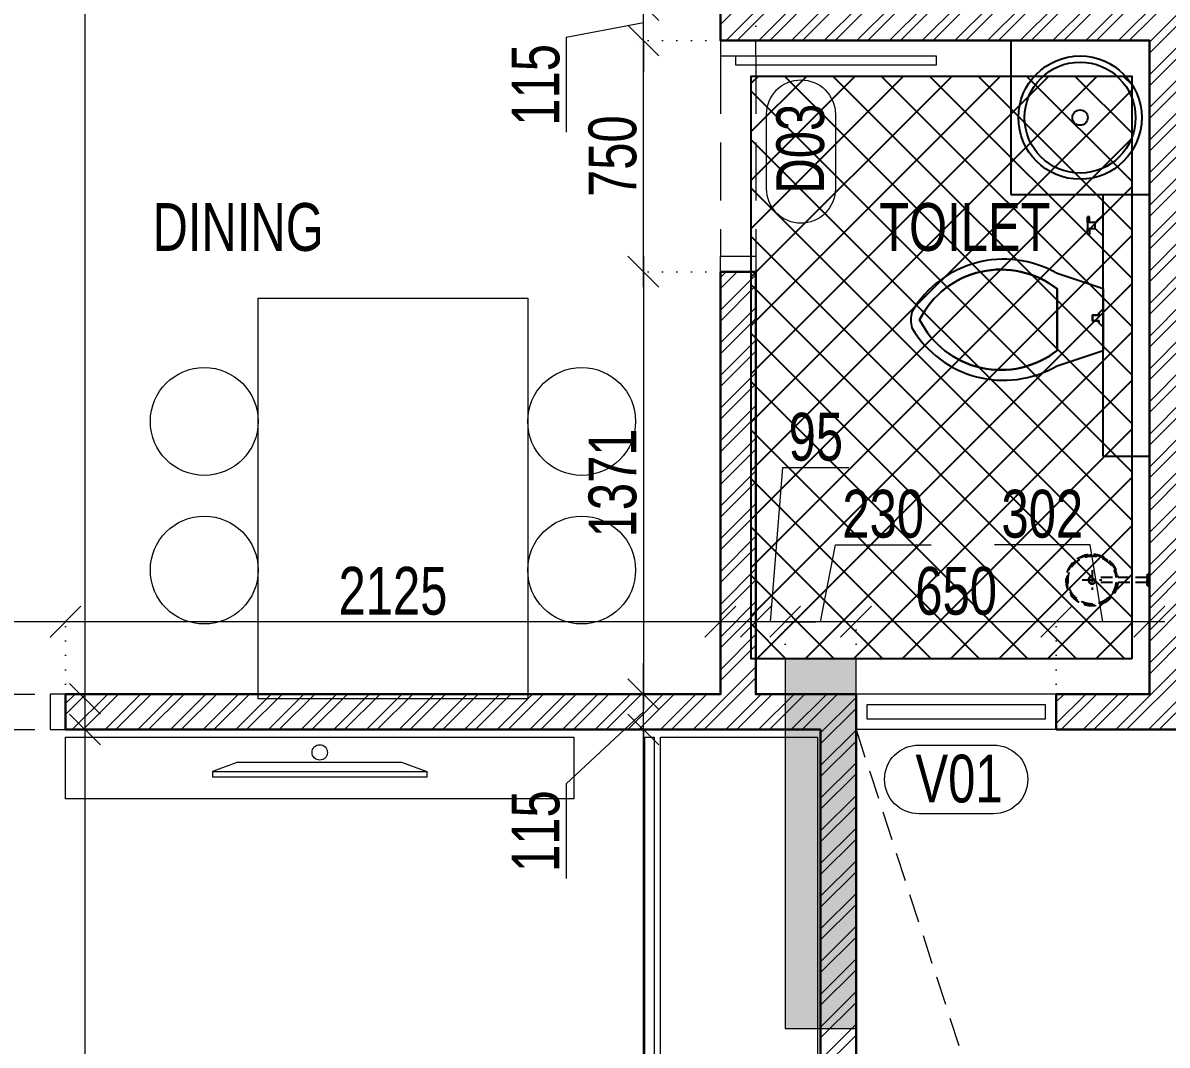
# Model space of a CAD drawing. Header units: inches. Extents: x 785882 to 928568, y 496782 to 576896.
# Drawn here: x 869935 to 873649, y 535853 to 539170 of the extents above; entities that cross this region are included whole.
import ezdxf
from ezdxf.enums import TextEntityAlignment as Align

# ---------------------------------------------------------------- set-up
doc = ezdxf.new("R2010")
doc.units = ezdxf.units.IN
doc.header["$LTSCALE"] = 750
doc.header["$MEASUREMENT"] = 0
for name, pattern in [('DOT', [0.25, 0, -0.25]), ('HIDDEN', [0.375, 0.25, -0.125]), ('HIDDEN2', [0.1875, 0.125, -0.0625])]:
    doc.linetypes.add(name, pattern=pattern)
for name, color, linetype, lineweight in [('COLUMN', 5, 'Continuous', 13), ('DIMENSION WORKING-MSA', 222, 'Continuous', 13), ('DOOR NO-MSA', 4, 'Continuous', 9), ('DOOR-MSA', 50, 'Continuous', 13), ('DOTTED LINE-MSA', 3, 'HIDDEN2', 13), ('FURNITURE-MSA', 251, 'Continuous', 5), ('TEXT ROOM NAME-MSA', 210, 'Continuous', 13), ('WALL HATCH-MSA', 251, 'Continuous', 9), ('WALL-MSA', 32, 'Continuous', 30), ('WINDOE NO-MAS', 4, 'Continuous', 9), ('WINDOW-MSA', 50, 'Continuous', 13)]:
    doc.layers.add(name, color=color, linetype=linetype, lineweight=lineweight)
for name, color, linetype in [('HATCH-SUNK 300MM-MSA', 47, 'Continuous'), ('P.FIXTURE', 7, 'Continuous'), ('R.C.C HATCH-MSA', 250, 'Continuous')]:
    doc.layers.add(name, color=color, linetype=linetype)
doc.styles.add('AR', font='swisscl.ttf')
doc.styles.add('Arial-Reg+0.8Sc', font='swisscl.ttf')
doc.styles.add('MtXpl_Swis721_LtCn_B', font='swisscl.ttf')
doc.dimstyles.new('WORKING DIM', dxfattribs={"dimtxt": 155, "dimasz": 100, "dimexe": 50, "dimexo": 0, "dimgap": 20, "dimtad": 1, "dimdec": 0, "dimzin": 0, "dimdsep": 46, "dimtxsty": 'AR', "dimblk": 'OBLIQUE', "dimcen": 0.09, "dimdle": 50, "dimclrd": 256, "dimclre": 250, "dimclrt": 256, "dimadec": 0, "dimazin": 0, "dimtfac": 1, "dimtdec": 0, "dimtofl": 0, "dimtmove": 1, "dimatfit": 0, "dimfxl": 1, "dimtolj": 1, "dimtzin": 0, "dimlwd": -1, "dimlwe": -1, "dimarcsym": 0})

# ---------------------------------------------------------------- blocks, each defined once
blk = doc.blocks.new('t4tgg34')
for points in [[(375405.3, -62759.1), (375390.8, -62744.6), (375390.8, -62738.4), (375370.8, -62738.4), (375370.8, -62719.7), (375390.8, -62719.7), (375390.8, -62713.4), (375405.3, -62699), (375405.3, -62635.1), (375255.5, -62585.2, 0.412342), (374784.6, -62708.9, 0.132891), (374784.6, -62761, 0.412336), (375255.5, -62884.7), (375405.3, -62834.8)], [(375255.5, -62834.8, -0.475238), (374809.5, -62734.9, -0.475243), (375255.5, -62635.1)]]:
    blk.add_lwpolyline(points, format="xyb", close=True)
blk.add_lwpolyline([(375255.5, -62834.8), (375255.5, -62635.1, 0.475243), (374809.5, -62734.9, 0.475238), (375255.5, -62834.8, 0.489246)], format="xyb")
blk.add_lwpolyline([(375405.3, -62635.1), (375405.3, -62699), (375390.8, -62713.4), (375390.8, -62719.7), (375370.8, -62719.7), (375370.8, -62738.4), (375390.8, -62738.4), (375390.8, -62744.6), (375405.3, -62759.1), (375405.3, -62699), (375405.3, -62834.8)])
blk = doc.blocks.new('9')
at = {"linetype": 'Continuous'}
for p, q in [((709869.5, -390414.7), (709869.5, -390433.8)), ((709875.9, -390433.8), (709869.5, -390433.8)), ((709875.9, -390414.7), (709875.9, -390433.8))]:
    blk.add_line(p, q, dxfattribs=at)
for points in [[(709875.9, -390395.7), (709875.9, -390376.6), (709869.5, -390376.6), (709869.5, -390395.7)], [(709894.9, -390395.7), (709920.3, -390370.3), (709920.3, -390440.1), (709894.9, -390414.7)]]:
    blk.add_lwpolyline(points, dxfattribs=at)
blk.add_lwpolyline([(709894.9, -390414.7), (709869.5, -390414.7), (709869.5, -390395.7), (709894.9, -390395.7)], close=True, dxfattribs=at)
blk = doc.blocks.new('SHOWE')
at = {"linetype": 'HIDDEN', "ltscale": 0.2}
for p, q in [((3964261.3, -1171717.9), (3964261.3, -1171674.7)), ((3964261.3, -1171674.7), (3964263.3, -1171674.7)), ((3964264.2, -1171676.3), (3964264.2, -1171716.3)), ((3964268.7, -1171680.5), (3964268.7, -1171696.3)), ((3964268.7, -1171688.6), (3964437.5, -1171688.6)), ((3964447.4, -1171664.5), (3964447.4, -1171728.1)), ((3964261.3, -1171717.9), (3964263.3, -1171717.9)), ((3964268.7, -1171712), (3964268.7, -1171696.3)), ((3964268.7, -1171704), (3964437.5, -1171704)), ((3964479.2, -1171696.3), (3964415.6, -1171696.3))]:
    blk.add_line(p, q, dxfattribs=at)
for radius in [12.5, 10.6]:
    blk.add_circle((3964447.4, -1171696.3), radius, dxfattribs=at)
for centre, radius, start, end in [((3964447.4, -1171696.3), 84.1, 185.2383, 174.7617), ((3964447.4, -1171696.3), 81.4, 185.4105, 174.5895), ((3964447.4, -1171696.3), 78, 185.6496, 174.3504), ((3964262.4, -1171676.3), 1.76, 358.0282, 62.0821), ((3964259.8, -1171685.3), 10.1, 28.3436, 64.2104), ((3964262.4, -1171716.3), 1.76, 297.9179, 1.9718), ((3964259.8, -1171707.2), 10.1, 295.7896, 331.6564)]:
    blk.add_arc(centre, radius, start, end, dxfattribs=at)
blk = doc.blocks.new('BLOCK-G & H TYPICAL COLOUMN')
at = {"layer": 'R.C.C HATCH-MSA'}
h = blk.add_hatch(color=256, dxfattribs=at)
h.dxf.hatch_style = 1
h.paths.add_polyline_path([(172697.62, -104207.75), (172688.57, -104207.75), (172688.57, -104255), (172697.62, -104255)])
h.paths.add_polyline_path([(172327.12, -104207.75), (172336.18, -104207.75), (172336.18, -104255), (172327.12, -104255)])
h.paths.add_polyline_path([(172819.88, -104207.75), (172819.88, -104216.81), (172867.12, -104216.81), (172867.12, -104207.75)])
h.paths.add_polyline_path([(172204.87, -104207.75), (172204.87, -104216.81), (172157.62, -104216.81), (172157.62, -104207.75)])
h.paths.add_polyline_path([(172561.18, -104240.06), (172552.12, -104240.06), (172552.12, -104287.31), (172561.18, -104287.31)])
h.paths.add_polyline_path([(172463.57, -104240.06), (172472.62, -104240.06), (172472.62, -104287.31), (172463.57, -104287.31)])
h.paths.add_polyline_path([(172177.87, -104422.2), (172177.87, -104431.25), (172130.62, -104431.25), (172130.62, -104422.2)])
h.paths.add_polyline_path([(172894.12, -104422.2), (172894.12, -104431.25), (172846.88, -104431.25), (172846.88, -104422.2)])
h.paths.add_polyline_path([(172336.12, -104486.75), (172336.12, -104495.81), (172288.87, -104495.81), (172288.87, -104486.75)])
h.paths.add_polyline_path([(172202.62, -104543.75), (172202.62, -104552.81), (172155.37, -104552.81), (172155.37, -104543.75)])
h.paths.add_polyline_path([(172822.13, -104543.75), (172822.13, -104552.81), (172869.37, -104552.81), (172869.37, -104543.75)])
h.paths.add_polyline_path([(172516.9, -104495.81), (172507.85, -104495.81), (172507.85, -104448.56), (172516.9, -104448.56)])
h.paths.add_polyline_path([(172697.62, -104104.25), (172688.57, -104104.25), (172688.57, -104057.01), (172697.62, -104057.01)])
h.paths.add_polyline_path([(172327.12, -104104.25), (172336.18, -104104.25), (172336.18, -104057.01), (172327.12, -104057.01)])
h.paths.add_polyline_path([(172819.88, -104104.25), (172819.88, -104095.2), (172867.12, -104095.2), (172867.12, -104104.25)])
h.paths.add_polyline_path([(172204.87, -104104.25), (172204.87, -104095.2), (172157.62, -104095.2), (172157.62, -104104.25)])
h.paths.add_polyline_path([(172561.18, -104071.94), (172552.12, -104071.94), (172552.12, -104024.7), (172561.18, -104024.7)])
h.paths.add_polyline_path([(172463.57, -104071.94), (172472.62, -104071.94), (172472.62, -104024.7), (172463.57, -104024.7)])
h.paths.add_polyline_path([(172177.87, -103889.81), (172177.87, -103880.75), (172130.62, -103880.75), (172130.62, -103889.81)])
h.paths.add_polyline_path([(172894.12, -103889.81), (172894.12, -103880.75), (172846.88, -103880.75), (172846.88, -103889.81)])
h.paths.add_polyline_path([(172336.12, -103825.25), (172336.12, -103816.2), (172288.87, -103816.2), (172288.87, -103825.25)])
h.paths.add_polyline_path([(172202.62, -103768.25), (172202.62, -103759.2), (172155.37, -103759.2), (172155.37, -103768.25)])
h.paths.add_polyline_path([(172822.13, -103768.25), (172822.13, -103759.2), (172869.37, -103759.2), (172869.37, -103768.25)])
h.paths.add_polyline_path([(172516.9, -103816.2), (172507.85, -103816.2), (172507.85, -103863.44), (172516.9, -103863.44)])
h.paths.add_polyline_path([(172548.37, -103699.31), (172548.37, -103690.25), (172595.62, -103690.25), (172595.62, -103699.31)])
h.paths.add_polyline_path([(172476.37, -103699.31), (172476.37, -103690.25), (172429.13, -103690.25), (172429.13, -103699.31)])
h.paths.add_polyline_path([(172726.82, -103612.31), (172726.82, -103603.25), (172774.06, -103603.25), (172774.06, -103612.31)])
h.paths.add_polyline_path([(172297.93, -103612.31), (172297.93, -103603.25), (172250.69, -103603.25), (172250.69, -103612.31)])
h.paths.add_polyline_path([(172920.37, -103523.81), (172920.37, -103514.75), (172857.56, -103514.75), (172857.56, -103523.81)])
h.paths.add_polyline_path([(172104.37, -103523.81), (172104.37, -103514.75), (172167.19, -103514.75), (172167.19, -103523.81)])
h.paths.add_polyline_path([(172476.37, -103492.94), (172467.32, -103492.94), (172467.32, -103445.7), (172476.37, -103445.7)])
h.paths.add_polyline_path([(172548.37, -103492.94), (172557.43, -103492.94), (172557.43, -103445.7), (172548.37, -103445.7)])
h.paths.add_polyline_path([(172663.43, -103454.75), (172759.5, -103454.75), (172759.5, -103349.7), (172663.43, -103349.7), (172663.43, -103358.75), (172750.44, -103358.75), (172750.44, -103445.7), (172663.43, -103445.7)])
h.paths.add_polyline_path([(172361.32, -103454.75), (172265.25, -103454.75), (172265.25, -103349.7), (172361.32, -103349.7), (172361.32, -103358.75), (172274.31, -103358.75), (172274.31, -103445.7), (172361.32, -103445.7)])
h.paths.add_polyline_path([(172428.37, -103358.75), (172419.32, -103358.75), (172419.32, -103311.51), (172428.37, -103311.51)])
h.paths.add_polyline_path([(172428.37, -103132.74), (172419.32, -103132.74), (172419.32, -103179.99), (172428.37, -103179.99)])
h.paths.add_polyline_path([(172151.62, -103286.75), (172151.62, -103277.7), (172104.37, -103277.7), (172104.37, -103286.75)])
h.paths.add_polyline_path([(172245.43, -103162.74), (172245.43, -103153.68), (172198.19, -103153.68), (172198.19, -103162.74)])
h.paths.add_polyline_path([(172428.37, -103021.25), (172419.32, -103021.25), (172419.32, -103068.5), (172428.37, -103068.5)])
h.paths.add_polyline_path([(172245.43, -102997.25), (172236.37, -102997.25), (172236.37, -103044.5), (172245.43, -103044.5)])
h.paths.add_polyline_path([(172104.37, -102997.25), (172104.37, -103006.31), (172151.62, -103006.31), (172151.62, -102997.25)])
h.paths.add_polyline_path([(172596.37, -103358.75), (172605.43, -103358.75), (172605.43, -103311.51), (172596.37, -103311.51)])
h.paths.add_polyline_path([(172596.37, -103132.74), (172605.43, -103132.74), (172605.43, -103179.99), (172596.37, -103179.99)])
h.paths.add_polyline_path([(172873.13, -103286.75), (172873.13, -103277.7), (172920.37, -103277.7), (172920.37, -103286.75)])
h.paths.add_polyline_path([(172779.32, -103162.74), (172779.32, -103153.68), (172826.56, -103153.68), (172826.56, -103162.74)])
h.paths.add_polyline_path([(172596.37, -103021.25), (172605.43, -103021.25), (172605.43, -103068.5), (172596.37, -103068.5)])
h.paths.add_polyline_path([(172779.32, -102997.25), (172788.37, -102997.25), (172788.37, -103044.5), (172779.32, -103044.5)])
h.paths.add_polyline_path([(172920.37, -102997.25), (172920.37, -103006.31), (172873.13, -103006.31), (172873.13, -102997.25)])
h.paths.add_polyline_path([(172548.37, -104612.7), (172548.37, -104621.75), (172595.62, -104621.75), (172595.62, -104612.7)])
h.paths.add_polyline_path([(172476.37, -104612.7), (172476.37, -104621.75), (172429.13, -104621.75), (172429.13, -104612.7)])
h.paths.add_polyline_path([(172297.93, -104699.7), (172297.93, -104708.75), (172250.69, -104708.75), (172250.69, -104699.7)])
h.paths.add_polyline_path([(172104.37, -104788.2), (172104.37, -104797.25), (172167.19, -104797.25), (172167.19, -104788.2)])
h.paths.add_polyline_path([(172726.82, -104699.7), (172726.82, -104708.75), (172774.06, -104708.75), (172774.06, -104699.7)])
h.paths.add_polyline_path([(172920.37, -104788.2), (172920.37, -104797.25), (172857.56, -104797.25), (172857.56, -104788.2)])
h.paths.add_polyline_path([(172476.37, -104819.06), (172467.32, -104819.06), (172467.32, -104866.31), (172476.37, -104866.31)])
h.paths.add_polyline_path([(172548.37, -104819.06), (172557.43, -104819.06), (172557.43, -104866.31), (172548.37, -104866.31)])
h.paths.add_polyline_path([(172663.43, -104857.25), (172759.5, -104857.25), (172759.5, -104962.31), (172663.43, -104962.31), (172663.43, -104953.25), (172750.44, -104953.25), (172750.44, -104866.31), (172663.43, -104866.31)])
h.paths.add_polyline_path([(172361.32, -104857.25), (172265.25, -104857.25), (172265.25, -104962.31), (172361.32, -104962.31), (172361.32, -104953.25), (172274.31, -104953.25), (172274.31, -104866.31), (172361.32, -104866.31)])
h.paths.add_polyline_path([(172428.37, -104953.25), (172419.32, -104953.25), (172419.32, -105000.5), (172428.37, -105000.5)])
h.paths.add_polyline_path([(172428.37, -105178.31), (172419.32, -105178.31), (172419.32, -105131.06), (172428.37, -105131.06)])
h.paths.add_polyline_path([(172151.62, -105025.25), (172151.62, -105034.31), (172104.37, -105034.31), (172104.37, -105025.25)])
h.paths.add_polyline_path([(172245.43, -105072.5), (172236.37, -105072.5), (172236.37, -105025.25), (172245.43, -105025.25)])
h.paths.add_polyline_path([(172428.37, -105290.75), (172419.32, -105290.75), (172419.32, -105243.51), (172428.37, -105243.51)])
h.paths.add_polyline_path([(172245.43, -105314.75), (172236.37, -105314.75), (172236.37, -105267.51), (172245.43, -105267.51)])
h.paths.add_polyline_path([(172104.37, -105277.35), (172113.43, -105277.35), (172113.43, -105314.75), (172104.37, -105314.75)])
h.paths.add_polyline_path([(172596.37, -104953.25), (172605.43, -104953.25), (172605.43, -105000.5), (172596.37, -105000.5)])
h.paths.add_polyline_path([(172596.37, -105178.31), (172605.43, -105178.31), (172605.43, -105131.06), (172596.37, -105131.06)])
h.paths.add_polyline_path([(172873.13, -105025.25), (172873.13, -105034.31), (172920.37, -105034.31), (172920.37, -105025.25)])
h.paths.add_polyline_path([(172788.37, -105025.25), (172779.32, -105025.25), (172779.32, -105072.5), (172788.37, -105072.5)])
h.paths.add_polyline_path([(172596.37, -105290.75), (172605.43, -105290.75), (172605.43, -105243.51), (172596.37, -105243.51)])
h.paths.add_polyline_path([(172779.32, -105314.75), (172788.37, -105314.75), (172788.37, -105267.51), (172779.32, -105267.51)])
h.paths.add_polyline_path([(172911.32, -105314.75), (172920.37, -105314.75), (172920.37, -105277.35), (172911.32, -105277.35)])
h.paths.add_polyline_path([(172688.63, -104486.75), (172688.63, -104495.81), (172735.87, -104495.81), (172735.87, -104486.75)])
h.paths.add_polyline_path([(172688.63, -103825.25), (172688.63, -103816.2), (172735.87, -103816.2), (172735.87, -103825.25)])
at = {"layer": 'COLUMN'}
blk.add_lwpolyline([(172463.57, -104071.94), (172472.62, -104071.94), (172472.62, -104024.7), (172463.57, -104024.7)], close=True, dxfattribs=at)
blk = doc.blocks.new('A$C59c041b7')
at = {"layer": 'HATCH-SUNK 300MM-MSA', "transparency": 33554559}
h = blk.add_hatch(dxfattribs=at)
h.set_pattern_fill('ANSI37', color=256, scale=35)
h.set_pattern_definition([(45, (0, 0), (-78.57724, 78.57724), []), (135, (0, 0), (-78.57724, -78.57724), [])])
h.paths.add_polyline_path([(10248.2, -26097.1), (9013.2, -26097.1), (9013.2, -24206.2), (10248.2, -24206.2)])
at = {"layer": 'HATCH-SUNK 300MM-MSA'}
blk.add_lwpolyline([(10248.2, -26097.1), (9013.2, -26097.1), (9013.2, -24206.2), (10248.2, -24206.2)], close=True, dxfattribs=at)
blk = doc.blocks.new('G$C7997B730')
at = {"layer": 'FURNITURE-MSA'}
for p, q in [((36, 1324.9, 0), (0, 1324.9, 0)), ((0, 1324.9, 0), (0, 0, 0)), ((36, 1324.9, 0), (0, 1324.9, 0)), ((92.7, 1168.8, 0), (36, 1324.9, 0)), ((36, 0, 0), (36, 1324.9, 0)), ((92.7, 1168.8, 0), (36, 1324.9, 0)), ((92.7, 156.1, 0), (92.7, 1168.8, 0)), ((92.7, 156.1, 0), (36, 0, 0)), ((36, 0, 0), (0, 0, 0))]:
    blk.add_line(p, q, dxfattribs=at)
blk = doc.blocks.new('A$Caebde61c')
at = {"layer": 'FURNITURE-MSA'}
for points in [[(8288, -24927.1), (8288, -26227.1), (7413, -26227.1), (7413, -24927.1)], [(6787.8, -26552.1), (6787.8, -26352.1), (8437.8, -26352.1), (8437.8, -26552.1)], [(8698.5, -26352.1), (8698.5, -29357.3), (8668.5, -29357.3), (8668.5, -26352.1)], [(9228.5, -26352.1), (9228.5, -29357.3), (8718.5, -29357.3), (8718.5, -26352.1)]]:
    blk.add_lwpolyline(points, close=True, dxfattribs=at)
for centre, radius in [((7238, -25327.1), 175), ((8463, -25327.1), 175), ((7238, -25809.5), 175), ((8463, -25809.5), 175), ((7612.8, -26401.2, 0), 25)]:
    blk.add_circle(centre, radius, dxfattribs=at)
at = {"layer": 'FURNITURE-MSA', "xscale": -0.5248800000000011, "yscale": 0.5248800000000011, "zscale": 0.524880000000001, "rotation": 270}
blk.add_blockref('G$C7997B730', (7265.1, -26481.8, 0), dxfattribs=at)
blk = doc.blocks.new('Win-Tag-03')
blk.add_lwpolyline([(-130, 120), (130, 120, -0.414214), (250, 0), (250, 0, -0.414214), (130, -120), (-130, -120, -0.414214), (-250, 0), (-250, 0, -0.414214)], format="xyb", close=True)
blk = doc.blocks.new('A$C16cd5f5f')
at = {"layer": 'WINDOW-MSA', "ltscale": 5000}
for points in [[(50, 50), (50, 850), (80, 850), (80, 50)], [(0, 0), (50, 0), (50, 115), (0, 115)], [(900, 0), (850, 0), (850, 115), (900, 115)]]:
    blk.add_lwpolyline(points, close=True, dxfattribs=at)
at = {"layer": 'WINDOW-MSA', "linetype": 'HIDDEN'}
for points in [[(50, 115), (850, 115)], [(50, 0), (850, 0)]]:
    blk.add_lwpolyline(points, dxfattribs=at)
blk = doc.blocks.new('A$Ca69f7aba')
at = {"layer": 'WINDOW-MSA', "ltscale": 5000}
for points in [[(-750, 0), (-700, 0), (-700, -115), (-750, -115)], [(0, 0), (-50, 0), (-50, -115), (0, -115)], [(-50, -50), (-50, -700), (-80, -700), (-80, -50)]]:
    blk.add_lwpolyline(points, close=True, dxfattribs=at)
at = {"layer": 'WINDOW-MSA', "linetype": 'HIDDEN'}
blk.add_lwpolyline([(-50, 0), (-700, 0)], dxfattribs=at)
at = {"layer": 'WINDOW-MSA', "linetype": 'HIDDEN', "elevation": 0}
blk.add_lwpolyline([(-50, -115), (-700, -115)], dxfattribs=at)
blk = doc.blocks.new('_Oblique')
at = {"color": 0, "linetype": 'ByBlock', "lineweight": -2}
blk.add_line((-0.5, -0.5), (0.5, 0.5), dxfattribs=at)
blk = doc.blocks.new('*D2000')
at = {"layer": 'Defpoints', "color": 0, "ltscale": 0.25, "transparency": 16777216}
for p in [(872314.1, 539477.8), (873591.6, 539227.8), (872314.1, 539112.8, 0)]:
    blk.add_point(p, dxfattribs=at)
at = {"layer": 'DIMENSION WORKING-MSA', "color": 250, "linetype": 'DOT', "ltscale": 0.25, "transparency": 16777216}
for p, q in [((872314.1, 539112.8), (872314.1, 539527.8)), ((873591.6, 539227.8), (873591.6, 539527.8))]:
    blk.add_line(p, q, dxfattribs=at)
at = {"layer": 'DIMENSION WORKING-MSA', "ltscale": 0.25, "transparency": 16777216}
blk.add_line((873641.6, 539477.8), (872264.1, 539477.8), dxfattribs=at)
at = {"layer": 'DIMENSION WORKING-MSA', "ltscale": 0.25, "transparency": 16777216, "xscale": 100, "yscale": 100, "zscale": 100, "rotation": 180}
blk.add_blockref('_Oblique', (872314.1, 539477.8), dxfattribs=at)
at = {"layer": 'DIMENSION WORKING-MSA', "ltscale": 0.25, "transparency": 16777216, "xscale": 100, "yscale": 100, "zscale": 100}
blk.add_blockref('_Oblique', (873591.6, 539477.8), dxfattribs=at)
at = {"layer": 'DIMENSION WORKING-MSA', "ltscale": 0.25, "transparency": 16777216, "insert": (872952.8, 539577.1), "char_height": 155, "attachment_point": 5, "style": 'AR'}
blk.add_mtext('\\A1;1278', dxfattribs=at)
blk = doc.blocks.new('*D1979')
at = {"layer": 'Defpoints', "color": 0, "ltscale": 0.25, "transparency": 16777216}
for p in [(869173.7, 537226.9), (869173.7, 536976.9), (870073.7, 536976.9)]:
    blk.add_point(p, dxfattribs=at)
at = {"layer": 'DIMENSION WORKING-MSA', "color": 250, "linetype": 'DOT', "ltscale": 0.25, "transparency": 16777216}
for p, q in [((869173.7, 536976.9), (869173.7, 537276.9)), ((870073.7, 536976.9), (870073.7, 537276.9))]:
    blk.add_line(p, q, dxfattribs=at)
at = {"layer": 'DIMENSION WORKING-MSA', "ltscale": 0.25, "transparency": 16777216}
blk.add_line((870123.7, 537226.9), (869123.7, 537226.9), dxfattribs=at)
at = {"layer": 'DIMENSION WORKING-MSA', "ltscale": 0.25, "transparency": 16777216, "xscale": 100, "yscale": 100, "zscale": 100, "rotation": 180}
blk.add_blockref('_Oblique', (869173.7, 537226.9), dxfattribs=at)
at = {"layer": 'DIMENSION WORKING-MSA', "ltscale": 0.25, "transparency": 16777216, "xscale": 100, "yscale": 100, "zscale": 100}
blk.add_blockref('_Oblique', (870073.7, 537226.9), dxfattribs=at)
at = {"layer": 'DIMENSION WORKING-MSA', "ltscale": 0.25, "transparency": 16777216, "insert": (869623.7, 537326.2), "char_height": 155, "attachment_point": 5, "style": 'AR'}
blk.add_mtext('\\A1;900', dxfattribs=at)
blk = doc.blocks.new('*D1980')
at = {"layer": 'Defpoints', "color": 0, "ltscale": 0.25, "transparency": 16777216}
for p in [(870073.7, 537226.9), (872199.1, 537226.9), (870073.7, 536976.9)]:
    blk.add_point(p, dxfattribs=at)
at = {"layer": 'DIMENSION WORKING-MSA', "color": 250, "linetype": 'DOT', "ltscale": 0.25, "transparency": 16777216}
for p, q in [((870073.7, 536976.9), (870073.7, 537276.9)), ((872199.1, 537226.9), (872199.1, 537276.9))]:
    blk.add_line(p, q, dxfattribs=at)
at = {"layer": 'DIMENSION WORKING-MSA', "ltscale": 0.25, "transparency": 16777216}
blk.add_line((872249.1, 537226.9), (870023.7, 537226.9), dxfattribs=at)
at = {"layer": 'DIMENSION WORKING-MSA', "ltscale": 0.25, "transparency": 16777216, "xscale": 100, "yscale": 100, "zscale": 100, "rotation": 180}
blk.add_blockref('_Oblique', (870073.7, 537226.9), dxfattribs=at)
at = {"layer": 'DIMENSION WORKING-MSA', "ltscale": 0.25, "transparency": 16777216, "xscale": 100, "yscale": 100, "zscale": 100}
blk.add_blockref('_Oblique', (872199.1, 537226.9), dxfattribs=at)
at = {"layer": 'DIMENSION WORKING-MSA', "ltscale": 0.25, "transparency": 16777216, "insert": (871136.4, 537326.2), "char_height": 155, "attachment_point": 5, "style": 'AR'}
blk.add_mtext('\\A1;2125', dxfattribs=at)
blk = doc.blocks.new('*D1981')
at = {"layer": 'Defpoints', "color": 0, "ltscale": 0.25, "transparency": 16777216}
for p in [(873289.4, 537226.9), (873591.6, 536991.9), (873289.4, 536976.9)]:
    blk.add_point(p, dxfattribs=at)
at = {"layer": 'DIMENSION WORKING-MSA', "ltscale": 0.25, "transparency": 16777216}
for p, q in [((873399.1, 537476.9), (873088.7, 537476.9)), ((873440.5, 537226.9), (873399.1, 537476.9)), ((873641.6, 537226.9), (873239.4, 537226.9))]:
    blk.add_line(p, q, dxfattribs=at)
at = {"layer": 'DIMENSION WORKING-MSA', "color": 250, "linetype": 'DOT', "ltscale": 0.25, "transparency": 16777216}
for p, q in [((873289.4, 536976.9), (873289.4, 537276.9)), ((873591.6, 536991.9), (873591.6, 537276.9))]:
    blk.add_line(p, q, dxfattribs=at)
at = {"layer": 'DIMENSION WORKING-MSA', "ltscale": 0.25, "transparency": 16777216, "xscale": 100, "yscale": 100, "zscale": 100, "rotation": 180}
blk.add_blockref('_Oblique', (873289.4, 537226.9), dxfattribs=at)
at = {"layer": 'DIMENSION WORKING-MSA', "ltscale": 0.25, "transparency": 16777216, "xscale": 100, "yscale": 100, "zscale": 100}
blk.add_blockref('_Oblique', (873591.6, 537226.9), dxfattribs=at)
at = {"layer": 'DIMENSION WORKING-MSA', "ltscale": 0.25, "transparency": 16777216, "insert": (873243.9, 537576.3), "char_height": 155, "attachment_point": 5, "style": 'AR'}
blk.add_mtext('\\A1;302', dxfattribs=at)
blk = doc.blocks.new('*D1982')
at = {"layer": 'Defpoints', "color": 0, "ltscale": 0.25, "transparency": 16777216}
for p in [(872639.4, 537226.9), (872639.4, 537106.9), (873289.4, 536976.9)]:
    blk.add_point(p, dxfattribs=at)
at = {"layer": 'DIMENSION WORKING-MSA', "color": 250, "linetype": 'DOT', "ltscale": 0.25, "transparency": 16777216}
for p, q in [((872639.4, 537106.9), (872639.4, 537276.9)), ((873289.4, 536976.9), (873289.4, 537276.9))]:
    blk.add_line(p, q, dxfattribs=at)
at = {"layer": 'DIMENSION WORKING-MSA', "ltscale": 0.25, "transparency": 16777216}
blk.add_line((873339.4, 537226.9), (872589.4, 537226.9), dxfattribs=at)
at = {"layer": 'DIMENSION WORKING-MSA', "ltscale": 0.25, "transparency": 16777216, "xscale": 100, "yscale": 100, "zscale": 100, "rotation": 180}
blk.add_blockref('_Oblique', (872639.4, 537226.9), dxfattribs=at)
at = {"layer": 'DIMENSION WORKING-MSA', "ltscale": 0.25, "transparency": 16777216, "xscale": 100, "yscale": 100, "zscale": 100}
blk.add_blockref('_Oblique', (873289.4, 537226.9), dxfattribs=at)
at = {"layer": 'DIMENSION WORKING-MSA', "ltscale": 0.25, "transparency": 16777216, "insert": (872964.4, 537326.2), "char_height": 155, "attachment_point": 5, "style": 'AR'}
blk.add_mtext('\\A1;650', dxfattribs=at)
blk = doc.blocks.new('*D1983')
at = {"layer": 'Defpoints', "color": 0, "ltscale": 0.25, "transparency": 16777216}
for p in [(872409.4, 537226.9), (872409.4, 537106.9), (872639.4, 537106.9)]:
    blk.add_point(p, dxfattribs=at)
at = {"layer": 'DIMENSION WORKING-MSA', "ltscale": 0.25, "transparency": 16777216}
for p, q in [((872524.4, 537226.9), (872572.3, 537476.9)), ((872572.3, 537476.9), (872883, 537476.9)), ((872689.4, 537226.9), (872359.4, 537226.9))]:
    blk.add_line(p, q, dxfattribs=at)
at = {"layer": 'DIMENSION WORKING-MSA', "color": 250, "linetype": 'DOT', "ltscale": 0.25, "transparency": 16777216}
for p, q in [((872409.4, 537106.9), (872409.4, 537276.9)), ((872639.4, 537106.9), (872639.4, 537276.9))]:
    blk.add_line(p, q, dxfattribs=at)
at = {"layer": 'DIMENSION WORKING-MSA', "ltscale": 0.25, "transparency": 16777216, "xscale": 100, "yscale": 100, "zscale": 100, "rotation": 180}
blk.add_blockref('_Oblique', (872409.4, 537226.9), dxfattribs=at)
at = {"layer": 'DIMENSION WORKING-MSA', "ltscale": 0.25, "transparency": 16777216, "xscale": 100, "yscale": 100, "zscale": 100}
blk.add_blockref('_Oblique', (872639.4, 537226.9), dxfattribs=at)
at = {"layer": 'DIMENSION WORKING-MSA', "ltscale": 0.25, "transparency": 16777216, "insert": (872727.6, 537576.3), "char_height": 155, "attachment_point": 5, "style": 'AR'}
blk.add_mtext('\\A1;230', dxfattribs=at)
blk = doc.blocks.new('*D1984')
at = {"layer": 'Defpoints', "color": 0, "ltscale": 0.25, "transparency": 16777216}
for p in [(872314.1, 537226.9), (872409.4, 537106.9), (872314.1, 536991.9)]:
    blk.add_point(p, dxfattribs=at)
at = {"layer": 'DIMENSION WORKING-MSA', "ltscale": 0.25, "transparency": 16777216}
for p, q in [((872361.8, 537226.9), (872402.1, 537726.9)), ((872402.1, 537726.9), (872616, 537726.9)), ((872314.1, 537226.9), (872214.1, 537226.9)), ((872409.4, 537226.9), (872314.1, 537226.9)), ((872409.4, 537226.9), (872509.4, 537226.9))]:
    blk.add_line(p, q, dxfattribs=at)
at = {"layer": 'DIMENSION WORKING-MSA', "color": 250, "linetype": 'DOT', "ltscale": 0.25, "transparency": 16777216}
for p, q in [((872314.1, 536991.9), (872314.1, 537276.9)), ((872409.4, 537106.9), (872409.4, 537276.9))]:
    blk.add_line(p, q, dxfattribs=at)
at = {"layer": 'DIMENSION WORKING-MSA', "ltscale": 0.25, "transparency": 16777216, "xscale": 100, "yscale": 100, "zscale": 100}
blk.add_blockref('_Oblique', (872314.1, 537226.9), dxfattribs=at)
at = {"layer": 'DIMENSION WORKING-MSA', "ltscale": 0.25, "transparency": 16777216, "xscale": 100, "yscale": 100, "zscale": 100, "rotation": 180}
blk.add_blockref('_Oblique', (872409.4, 537226.9), dxfattribs=at)
at = {"layer": 'DIMENSION WORKING-MSA', "ltscale": 0.25, "transparency": 16777216, "insert": (872509, 537826.2), "char_height": 155, "attachment_point": 5, "style": 'AR'}
blk.add_mtext('\\A1;95', dxfattribs=at)
blk = doc.blocks.new('*D1985')
at = {"layer": 'Defpoints', "color": 0, "ltscale": 0.25, "transparency": 16777216}
for p in [(872199.1, 539477.8), (872199.1, 539112.8), (872314.1, 539112.8, 0)]:
    blk.add_point(p, dxfattribs=at)
at = {"layer": 'DIMENSION WORKING-MSA', "ltscale": 0.25, "transparency": 16777216}
for p, q in [((872256.6, 539477.8), (872304.3, 539636.8)), ((872304.3, 539636.8), (872611.1, 539636.8)), ((872199.1, 539477.8), (872099.1, 539477.8)), ((872314.1, 539477.8), (872199.1, 539477.8)), ((872314.1, 539477.8), (872414.1, 539477.8))]:
    blk.add_line(p, q, dxfattribs=at)
at = {"layer": 'DIMENSION WORKING-MSA', "color": 250, "linetype": 'DOT', "ltscale": 0.25, "transparency": 16777216}
for p, q in [((872199.1, 539112.8), (872199.1, 539527.8)), ((872314.1, 539112.8), (872314.1, 539527.8))]:
    blk.add_line(p, q, dxfattribs=at)
at = {"layer": 'DIMENSION WORKING-MSA', "ltscale": 0.25, "transparency": 16777216, "xscale": 100, "yscale": 100, "zscale": 100}
blk.add_blockref('_Oblique', (872199.1, 539477.8), dxfattribs=at)
at = {"layer": 'DIMENSION WORKING-MSA', "ltscale": 0.25, "transparency": 16777216, "xscale": 100, "yscale": 100, "zscale": 100, "rotation": 180}
blk.add_blockref('_Oblique', (872314.1, 539477.8), dxfattribs=at)
at = {"layer": 'DIMENSION WORKING-MSA', "ltscale": 0.25, "transparency": 16777216, "insert": (872457.7, 539735.9), "char_height": 155, "attachment_point": 5, "style": 'AR'}
blk.add_mtext('\\A1;115', dxfattribs=at)
blk = doc.blocks.new('*D1935')
at = {"layer": 'Defpoints', "color": 0, "ltscale": 0.25, "transparency": 16777216}
for p in [(871949.1, 536876.9), (871949.1, 536876.9), (871949.1, 533829.2)]:
    blk.add_point(p, dxfattribs=at)
at = {"layer": 'DIMENSION WORKING-MSA', "ltscale": 0.25, "transparency": 16777216}
blk.add_line((871949.1, 533779.2), (871949.1, 536926.9), dxfattribs=at)
at = {"layer": 'DIMENSION WORKING-MSA', "color": 250, "linetype": 'DOT', "ltscale": 0.25, "transparency": 16777216}
for p, q in [((871949.1, 536876.9), (871999.1, 536876.9)), ((871949.1, 533829.2), (871999.1, 533829.2))]:
    blk.add_line(p, q, dxfattribs=at)
at = {"layer": 'DIMENSION WORKING-MSA', "ltscale": 0.25, "transparency": 16777216, "xscale": 100, "yscale": 100, "zscale": 100}
for p, rotation in [((871949.1, 536876.9), 90), ((871949.1, 533829.2), 270)]:
    blk.add_blockref('_Oblique', p, dxfattribs=dict(at, rotation=rotation))
at = {"layer": 'DIMENSION WORKING-MSA', "ltscale": 0.25, "transparency": 16777216, "insert": (871849.6, 535353), "char_height": 155, "attachment_point": 5, "rotation": 90, "style": 'AR'}
blk.add_mtext('\\A1;3048', dxfattribs=at)
blk = doc.blocks.new('*D1936')
at = {"layer": 'Defpoints', "color": 0, "ltscale": 0.25, "transparency": 16777216}
for p in [(871949.1, 536991.9), (871949.1, 536991.9), (871949.1, 536876.9)]:
    blk.add_point(p, dxfattribs=at)
at = {"layer": 'DIMENSION WORKING-MSA', "ltscale": 0.25, "transparency": 16777216}
for p, q in [((871949.1, 536991.9), (871949.1, 537091.9)), ((871949.1, 536876.9), (871949.1, 536991.9)), ((871949.1, 536934.4), (871699.1, 536700.7)), ((871949.1, 536876.9), (871949.1, 536776.9)), ((871699.1, 536700.7), (871699.1, 536393.9))]:
    blk.add_line(p, q, dxfattribs=at)
at = {"layer": 'DIMENSION WORKING-MSA', "color": 250, "linetype": 'DOT', "ltscale": 0.25, "transparency": 16777216}
for p, q in [((871949.1, 536991.9), (871999.1, 536991.9)), ((871949.1, 536876.9), (871999.1, 536876.9))]:
    blk.add_line(p, q, dxfattribs=at)
at = {"layer": 'DIMENSION WORKING-MSA', "ltscale": 0.25, "transparency": 16777216, "xscale": 100, "yscale": 100, "zscale": 100}
for p, rotation in [((871949.1, 536991.9), 270), ((871949.1, 536876.9), 90)]:
    blk.add_blockref('_Oblique', p, dxfattribs=dict(at, rotation=rotation))
at = {"layer": 'DIMENSION WORKING-MSA', "ltscale": 0.25, "transparency": 16777216, "insert": (871600, 536547.3), "char_height": 155, "attachment_point": 5, "rotation": 90, "style": 'AR'}
blk.add_mtext('\\A1;115', dxfattribs=at)
blk = doc.blocks.new('*D1937')
at = {"layer": 'Defpoints', "color": 0, "ltscale": 0.25, "transparency": 16777216}
for p in [(871949.1, 539112.8), (872199.1, 539112.8), (872199.1, 538362.8)]:
    blk.add_point(p, dxfattribs=at)
at = {"layer": 'DIMENSION WORKING-MSA', "ltscale": 0.25, "transparency": 16777216}
blk.add_line((871949.1, 538312.8), (871949.1, 539162.8), dxfattribs=at)
at = {"layer": 'DIMENSION WORKING-MSA', "color": 250, "linetype": 'DOT', "ltscale": 0.25, "transparency": 16777216}
for p, q in [((872199.1, 539112.8), (871899.1, 539112.8)), ((872199.1, 538362.8), (871899.1, 538362.8))]:
    blk.add_line(p, q, dxfattribs=at)
at = {"layer": 'DIMENSION WORKING-MSA', "ltscale": 0.25, "transparency": 16777216, "xscale": 100, "yscale": 100, "zscale": 100}
for p, rotation in [((871949.1, 539112.8), 90), ((871949.1, 538362.8), 270)]:
    blk.add_blockref('_Oblique', p, dxfattribs=dict(at, rotation=rotation))
at = {"layer": 'DIMENSION WORKING-MSA', "ltscale": 0.25, "transparency": 16777216, "insert": (871849.7, 538737.8), "char_height": 155, "attachment_point": 5, "rotation": 90, "style": 'AR'}
blk.add_mtext('\\A1;750', dxfattribs=at)
blk = doc.blocks.new('*D1938')
at = {"layer": 'Defpoints', "color": 0, "ltscale": 0.25, "transparency": 16777216}
for p in [(871949.1, 539227.8), (872199.1, 539227.8), (872199.1, 539112.8)]:
    blk.add_point(p, dxfattribs=at)
at = {"layer": 'DIMENSION WORKING-MSA', "ltscale": 0.25, "transparency": 16777216}
for p, q in [((871949.1, 539227.8), (871949.1, 539327.8)), ((871949.1, 539112.8), (871949.1, 539227.8)), ((871949.1, 539170.3), (871699.1, 539122.5)), ((871699.1, 539122.5), (871699.1, 538815.7)), ((871949.1, 539112.8), (871949.1, 539012.8))]:
    blk.add_line(p, q, dxfattribs=at)
at = {"layer": 'DIMENSION WORKING-MSA', "color": 250, "linetype": 'DOT', "ltscale": 0.25, "transparency": 16777216}
for p, q in [((872199.1, 539227.8), (871899.1, 539227.8)), ((872199.1, 539112.8), (871899.1, 539112.8))]:
    blk.add_line(p, q, dxfattribs=at)
at = {"layer": 'DIMENSION WORKING-MSA', "ltscale": 0.25, "transparency": 16777216, "xscale": 100, "yscale": 100, "zscale": 100}
for p, rotation in [((871949.1, 539227.8), 270), ((871949.1, 539112.8), 90)]:
    blk.add_blockref('_Oblique', p, dxfattribs=dict(at, rotation=rotation))
at = {"layer": 'DIMENSION WORKING-MSA', "ltscale": 0.25, "transparency": 16777216, "insert": (871600, 538969.1), "char_height": 155, "attachment_point": 5, "rotation": 90, "style": 'AR'}
blk.add_mtext('\\A1;115', dxfattribs=at)
blk = doc.blocks.new('*D1939')
at = {"layer": 'Defpoints', "color": 0, "ltscale": 0.25, "transparency": 16777216}
for p in [(872199.1, 538362.8, 0), (871949.1, 536991.9), (872199.1, 536991.9)]:
    blk.add_point(p, dxfattribs=at)
at = {"layer": 'DIMENSION WORKING-MSA', "ltscale": 0.25, "transparency": 16777216}
blk.add_line((871949.1, 538412.8), (871949.1, 536941.9), dxfattribs=at)
at = {"layer": 'DIMENSION WORKING-MSA', "color": 250, "linetype": 'DOT', "ltscale": 0.25, "transparency": 16777216}
for p, q in [((872199.1, 538362.8), (871899.1, 538362.8)), ((872199.1, 536991.9), (871899.1, 536991.9))]:
    blk.add_line(p, q, dxfattribs=at)
at = {"layer": 'DIMENSION WORKING-MSA', "ltscale": 0.25, "transparency": 16777216, "xscale": 100, "yscale": 100, "zscale": 100}
for p, rotation in [((871949.1, 538362.8), 90), ((871949.1, 536991.9), 270)]:
    blk.add_blockref('_Oblique', p, dxfattribs=dict(at, rotation=rotation))
at = {"layer": 'DIMENSION WORKING-MSA', "ltscale": 0.25, "transparency": 16777216, "insert": (871849.7, 537677.3), "char_height": 155, "attachment_point": 5, "rotation": 90, "style": 'AR'}
blk.add_mtext('\\A1;1371', dxfattribs=at)
blk = doc.blocks.new('*D1673')
at = {"layer": 'Defpoints', "color": 0, "ltscale": 0.25, "transparency": 16777216}
for p in [(870136.8, 542287.8), (870136.8, 536976.9), (870136.8, 536976.9)]:
    blk.add_point(p, dxfattribs=at)
at = {"layer": 'DIMENSION WORKING-MSA', "ltscale": 0.25, "transparency": 16777216}
blk.add_line((870136.8, 542337.8), (870136.8, 536926.9), dxfattribs=at)
at = {"layer": 'DIMENSION WORKING-MSA', "color": 250, "linetype": 'DOT', "ltscale": 0.25, "transparency": 16777216}
for p, q in [((870136.8, 542287.8), (870186.8, 542287.8)), ((870136.8, 536976.9), (870186.8, 536976.9))]:
    blk.add_line(p, q, dxfattribs=at)
at = {"layer": 'DIMENSION WORKING-MSA', "ltscale": 0.25, "transparency": 16777216, "xscale": 100, "yscale": 100, "zscale": 100}
for p, rotation in [((870136.8, 542287.8), 90), ((870136.8, 536976.9), 270)]:
    blk.add_blockref('_Oblique', p, dxfattribs=dict(at, rotation=rotation))
at = {"layer": 'DIMENSION WORKING-MSA', "ltscale": 0.25, "transparency": 16777216, "insert": (870037.3, 539863.6), "char_height": 155, "attachment_point": 5, "rotation": 90, "style": 'AR'}
blk.add_mtext('\\A1;5311', dxfattribs=at)
blk = doc.blocks.new('*D1801')
at = {"layer": 'Defpoints', "color": 0, "ltscale": 0.25, "transparency": 16777216}
for p in [(870136.8, 536876.9), (870136.8, 533829.2), (870136.8, 533829.2)]:
    blk.add_point(p, dxfattribs=at)
at = {"layer": 'DIMENSION WORKING-MSA', "ltscale": 0.25, "transparency": 16777216}
blk.add_line((870136.8, 536926.9), (870136.8, 533779.2), dxfattribs=at)
at = {"layer": 'DIMENSION WORKING-MSA', "color": 250, "linetype": 'DOT', "ltscale": 0.25, "transparency": 16777216}
for p, q in [((870136.8, 536876.9), (870186.8, 536876.9)), ((870136.8, 533829.2), (870186.8, 533829.2))]:
    blk.add_line(p, q, dxfattribs=at)
at = {"layer": 'DIMENSION WORKING-MSA', "ltscale": 0.25, "transparency": 16777216, "xscale": 100, "yscale": 100, "zscale": 100}
for p, rotation in [((870136.8, 536876.9), 90), ((870136.8, 533829.2), 270)]:
    blk.add_blockref('_Oblique', p, dxfattribs=dict(at, rotation=rotation))
at = {"layer": 'DIMENSION WORKING-MSA', "ltscale": 0.25, "transparency": 16777216, "insert": (870037.3, 535353), "char_height": 155, "attachment_point": 5, "rotation": 90, "style": 'AR'}
blk.add_mtext('\\A1;3048', dxfattribs=at)

msp = doc.modelspace()

# ---------------------------------------------------------------- hatches: boundary and pattern name
at = {"layer": 'WALL HATCH-MSA'}
h = msp.add_hatch(dxfattribs=at)
h.set_pattern_fill('ANSI32', color=256, scale=200)
h.set_pattern_definition([(45, (36968.9, 0), (-53.0330086, 53.0330086), []), (45, (37004.255, 0), (-53.0330086, 53.0330086), [])])
h.paths.add_polyline_path([(873591.6, 542287.8), (873591.6, 539227.8), (872199.1, 539227.8), (872199.1, 539112.8), (873591.6, 539112.8), (873591.6, 536991.9), (873289.4, 536991.9), (873289.4, 536876.9), (874008.7, 536876.9), (874008.7, 536991.9), (873706.6, 536991.9), (873706.6, 539112.8), (875099.1, 539112.8), (875099.1, 539227.8), (873706.6, 539227.8), (873706.6, 542287.8), (873764.1, 542287.8), (873764.1, 542402.8), (873534.1, 542402.8), (873534.1, 542287.8)])
h = msp.add_hatch(dxfattribs=at)
h.set_pattern_fill('ANSI32', color=256, scale=200)
h.set_pattern_definition([(45, (36976.4, 0), (-53.0330086, 53.0330086), []), (45, (37011.755, 0), (-53.0330086, 53.0330086), [])])
h.paths.add_polyline_path([(868343.7, 533886.7), (868343.7, 533656.7), (869173.7, 533656.7), (869173.7, 533714.2), (872524.4, 533714.2), (872524.4, 530666.6), (870073.7, 530666.6), (870073.7, 530551.6), (872199.1, 530551.6), (872199.1, 529180.7), (872314.1, 529180.7), (872314.1, 530551.6), (872639.4, 530551.6), (872639.4, 536991.9), (872314.1, 536991.9), (872314.1, 538362.8), (872199.1, 538362.8), (872199.1, 536991.9), (870073.7, 536991.9), (870073.7, 536876.9), (872524.4, 536876.9), (872524.4, 533829.2), (869173.7, 533829.2), (869173.7, 533886.7)])

# ---------------------------------------------------------------- linework, layer by layer
at = {"layer": 'DOTTED LINE-MSA'}
msp.add_line((872639.4, 536876.9), (874658.7, 530666.6), dxfattribs=at)
at = {"layer": 'P.FIXTURE'}
for points in [[(873141.6, 538612.8), (873591.6, 538612.8), (873591.6, 539112.8), (873141.6, 539112.8)], [(873441.6, 537762.7), (873441.6, 538612.8), (873591.6, 538612.8), (873591.6, 537762.7)]]:
    msp.add_lwpolyline(points, close=True, dxfattribs=at)
for radius in [200, 180, 25]:
    msp.add_circle((873366.6, 538862.8), radius, dxfattribs=at)
at = {"layer": 'WALL-MSA'}
for p, q in [((872199.1, 539112.8), (872199.1, 539227.8)), ((873591.6, 539112.8), (872199.1, 539112.8)), ((873591.6, 539112.8), (873591.6, 536991.9)), ((872314.1, 538362.8), (872199.1, 538362.8)), ((872199.1, 536991.9), (872199.1, 538362.8)), ((872314.1, 536991.9), (872314.1, 538362.8)), ((870073.7, 536876.9), (870073.7, 536991.9)), ((872199.1, 536991.9), (870073.7, 536991.9)), ((872639.4, 536991.9), (872314.1, 536991.9)), ((872639.4, 530551.6), (872639.4, 536991.9)), ((873289.4, 536991.9), (873289.4, 536876.9)), ((873591.6, 536991.9), (873289.4, 536991.9)), ((872524.4, 536876.9), (870073.7, 536876.9)), ((872524.4, 536876.9), (872524.4, 533829.2)), ((874008.7, 536876.9), (873289.4, 536876.9))]:
    msp.add_line(p, q, dxfattribs=at)
at = {"layer": 'WINDOW-MSA'}
for p, q in [((873289.4, 536991.9), (872639.4, 536991.9)), ((873289.4, 536876.9), (872639.4, 536876.9))]:
    msp.add_line(p, q, dxfattribs=at)
msp.add_lwpolyline([(873254.4, 536911.9), (873254.4, 536956.9), (872674.4, 536956.9), (872674.4, 536911.9)], close=True, dxfattribs=at)

# ---------------------------------------------------------------- block references
at = {"layer": 'COLUMN', "xscale": 25.4, "yscale": 25.4, "zscale": 25.4}
msp.add_blockref('BLOCK-G & H TYPICAL COLOUMN', (-3508165.2, 3179334.2), dxfattribs=at)
at = {"layer": 'DOOR NO-MSA', "xscale": 0.9300595238095237, "yscale": 0.9300595238095237, "zscale": 0.9300595238095237, "rotation": 269.9999999999999}
msp.add_blockref('Win-Tag-03', (872460.7, 538752.8, 0), dxfattribs=at)
at = {"layer": 'DOOR-MSA', "rotation": 90.00000000000001}
msp.add_blockref('A$Ca69f7aba', (872199.1, 539112.8, 0), dxfattribs=at)
at = {"layer": 'DOOR-MSA', "xscale": -1, "rotation": 180}
msp.add_blockref('A$C16cd5f5f', (869173.7, 536991.9, 0), dxfattribs=at)
at = {"layer": 'FURNITURE-MSA'}
msp.add_blockref('A$Caebde61c', (863285.9, 563204), dxfattribs=at)
at = {"layer": 'HATCH-SUNK 300MM-MSA'}
msp.add_blockref('A$C59c041b7', (863285.9, 563204), dxfattribs=at)
at = {"layer": 'P.FIXTURE', "xscale": -1, "rotation": 180}
msp.add_blockref('9', (163521.2, 148107.5), dxfattribs=at)
at = {"layer": 'P.FIXTURE'}
msp.add_blockref('t4tgg34', (498036.3, 600941.8), dxfattribs=at)
at = {"layer": 'P.FIXTURE', "lineweight": 30, "xscale": -1}
msp.add_blockref('SHOWE', (4837852.9, 1709058.6), dxfattribs=at)
at = {"layer": 'WINDOE NO-MAS', "xscale": 0.9300595238095237, "yscale": 0.9300595238095237, "zscale": 0.9300595238095237, "rotation": 180}
msp.add_blockref('Win-Tag-03', (872964.4, 536715.2), dxfattribs=at)

# ---------------------------------------------------------------- texts
at = {"layer": 'DOOR NO-MSA', "style": 'Arial-Reg+0.8Sc'}
msp.add_text('D03', height=155, rotation=90, dxfattribs=at).set_placement((872458.2, 538762.1, 0), align=Align.MIDDLE_CENTER)
at = {"layer": 'TEXT ROOM NAME-MSA', "lineweight": 0, "style": 'MtXpl_Swis721_LtCn_B'}
for s, p in [('DINING', (870356, 538430.4)), ('TOILET', (872714.3, 538430.4))]:
    msp.add_text(s, height=155, dxfattribs=at).set_placement(p)
at = {"layer": 'WINDOE NO-MAS', "style": 'Arial-Reg+0.8Sc'}
msp.add_text('V01', height=155, dxfattribs=at).set_placement((872973.8, 536717.8), align=Align.MIDDLE_CENTER)

# ---------------------------------------------------------------- dimensions: what is measured, and where the dimension line sits
at = {"layer": 'DIMENSION WORKING-MSA', "ltscale": 0.25}
for base, p1, p2, picture, middle in [((870136.8, 536976.9), (870136.8, 542287.8), (870136.8, 536976.9), '*D1673', (870136.8, 539863.6)), ((871949.1, 539227.8), (872199.1, 539112.8), (872199.1, 539227.8), '*D1938', (871699.1, 539102.5)), ((871949.1, 536991.9), (871949.1, 536876.9), (871949.1, 536991.9), '*D1936', (871699.1, 536680.7))]:
    dim = msp.add_linear_dim(base=base, p1=p1, p2=p2, angle=90, dimstyle='WORKING DIM', dxfattribs=at)
    dim.commit()
    dim.dimension.update_dxf_attribs({"geometry": picture, "text_midpoint": middle, "dimtype": 160})
for base, p1, p2, picture, middle in [((872199.1, 539477.8), (872314.1, 539112.8, 0), (872199.1, 539112.8), '*D1985', (872324.3, 539735.9)), ((872314.0949533, 539477.7564722), (873591.5949533, 539227.7564722), (872314.0949533, 539112.7564722, 0.0000001), '*D2000', (872952.8449533, 539577.1355679)), ((869173.7, 537226.9), (870073.7, 536976.9), (869173.7, 536976.9), '*D1979', (869623.7, 537326.2)), ((870073.7, 537226.9), (872199.1, 537226.9), (870073.7, 536976.9), '*D1980', (871136.4, 537326.2)), ((872639.4, 537226.9), (873289.4, 536976.9), (872639.4, 537106.9), '*D1982', (872964.4, 537326.2))]:
    dim = msp.add_linear_dim(base=base, p1=p1, p2=p2, dimstyle='WORKING DIM', dxfattribs=at)
    dim.commit()
    dim.dimension.update_dxf_attribs({"geometry": picture, "text_midpoint": middle})
for base, p1, p2, picture, middle in [((871949.1, 539112.8), (872199.1, 538362.8), (872199.1, 539112.8), '*D1937', (871849.7, 538737.8)), ((871949.1, 536991.9), (872199.1, 538362.8, 0), (872199.1, 536991.9), '*D1939', (871849.7, 537677.3)), ((870136.8, 533829.2), (870136.8, 536876.9), (870136.8, 533829.2), '*D1801', (870037.3, 535353)), ((871949.1, 536876.9), (871949.1, 533829.2), (871949.1, 536876.9), '*D1935', (871849.6, 535353))]:
    dim = msp.add_linear_dim(base=base, p1=p1, p2=p2, angle=90, dimstyle='WORKING DIM', dxfattribs=at)
    dim.commit()
    dim.dimension.update_dxf_attribs({"geometry": picture, "text_midpoint": middle})
for base, p1, p2, picture, middle in [((872314.1, 537226.9), (872409.4, 537106.9), (872314.1, 536991.9), '*D1984', (872422.1, 537726.9)), ((872409.4, 537226.9), (872639.4, 537106.9), (872409.4, 537106.9), '*D1983', (872592.3, 537476.9)), ((873289.4, 537226.9), (873591.6, 536991.9), (873289.4, 536976.9), '*D1981', (873379.1, 537476.9))]:
    dim = msp.add_linear_dim(base=base, p1=p1, p2=p2, dimstyle='WORKING DIM', dxfattribs=at)
    dim.commit()
    dim.dimension.update_dxf_attribs({"geometry": picture, "text_midpoint": middle, "dimtype": 160})

doc.saveas('drawing.dxf')
